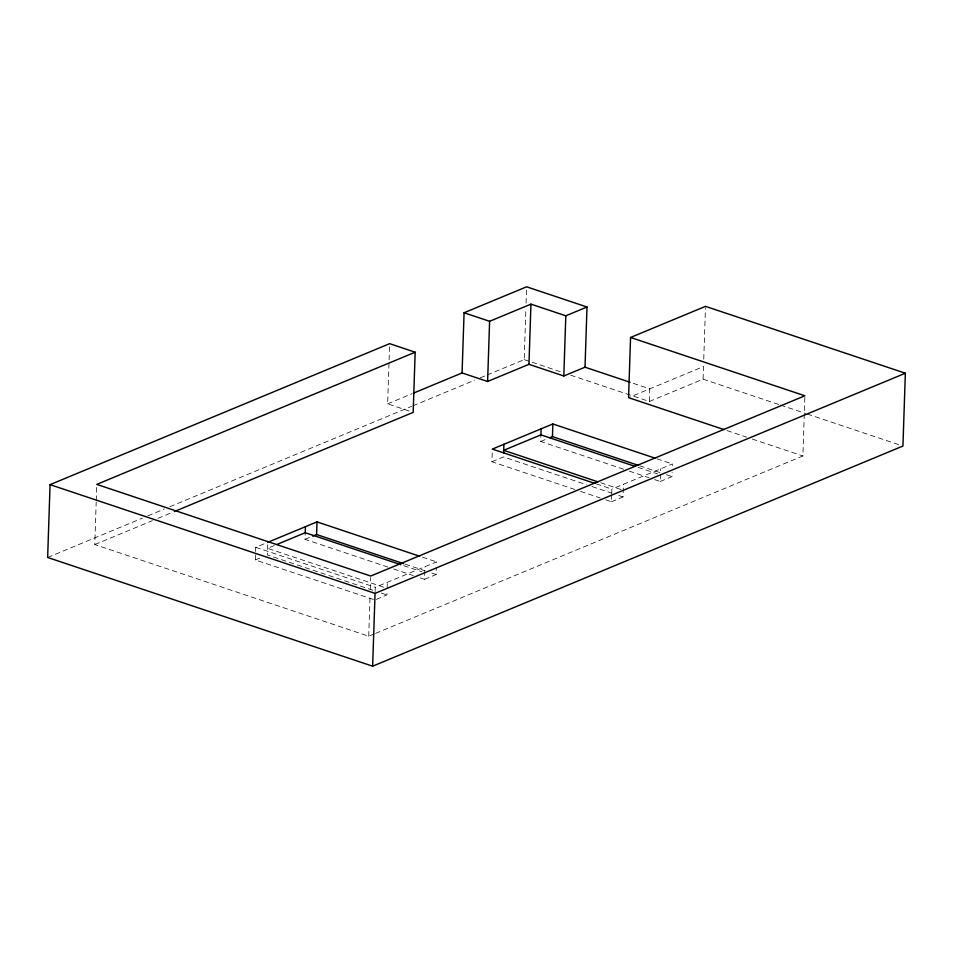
<?xml version="1.0" encoding="UTF-8"?>
<svg xmlns="http://www.w3.org/2000/svg" width="953" height="953" viewBox="0 0 953 953"><rect width="100%" height="100%" fill="white"/><g stroke="black" fill="none" stroke-linecap="round" stroke-linejoin="round"><path stroke-width="0.71" stroke-dasharray="4.76 3.57" d="M374.207 633.948L368.716 636.223L94.788 544.568L96.193 502.005M96.241 500.539L96.73 485.851M373.457 599.485L255.333 559.959L255.571 552.943M255.618 551.537L255.749 547.32L265.125 543.424M267.722 544.723L267.388 554.956L374.267 590.717M387.978 567.095L305.008 539.338L305.234 532.715M368.716 636.223L370.086 595.125M370.276 589.252L370.669 577.506M375.148 591.527L375.291 587.31L436.545 561.889L436.403 566.094M409.147 411.041L387.645 403.846L389.551 346.594M376.209 599.401L386.918 594.946L387.049 590.979M387.144 588.335L387.335 582.307M420.333 577.911L424.55 579.329L424.967 566.69M424.55 579.329L436.129 574.516L436.355 567.5M574.885 489.497L491.915 461.74L492.332 449.101M487.114 375.017L524.198 359.626L525.877 309.094M526.068 303.149L526.521 289.772M623.679 469.245L540.708 441.489L540.923 434.866M605.822 499.849L611.445 501.731L611.683 494.714M611.731 493.309L611.862 489.092L672.401 463.968L672.318 466.767M611.445 501.731L623.024 496.93L623.441 484.291M570.597 375.148L649.338 401.487L649.755 388.848L631.458 382.725M654.616 479.597L660.238 481.479L660.655 468.84M660.238 481.479L671.984 476.595L672.127 472.39M649.338 401.487L703.088 379.175L703.505 366.536L628.563 397.651M703.755 359.198L705.458 307.819M375.589 633.376L802.891 455.975L804.832 397.258M387.645 403.846L412.006 393.732M47.65 557.469L142.414 518.122M147.906 515.847L164.381 508.997M169.872 506.722L411.589 406.371M412.959 405.799L474.761 380.152M480.252 377.864L485.744 375.589M94.788 544.568L152.42 520.636M157.912 518.361L173.005 512.095M274.321 545.545L267.602 548.332L384.321 587.393M255.333 559.959L260.693 557.731M305.008 539.338L311.44 536.658M491.915 461.74L503.494 456.94L586.464 484.696M540.708 441.489L547.225 438.773M703.088 379.175L779.089 404.596M780.495 405.073L805.821 413.542M807.239 414.019L900.12 445.099M524.198 359.626L562.163 372.325M726.972 430.577L746.652 437.165M752.274 439.047L802.891 455.975M656.939 458.786L672.401 463.968M639.642 465.779L660.739 472.843M666.361 474.725L671.984 476.595M637.962 467.327L657.641 473.915M629.302 471.127L648.993 477.715M600.747 482.778L621.832 489.842M596.399 483.921L611.862 489.092M592.087 486.578L611.778 493.166M618.807 495.512L623.024 496.93M580.508 491.379L600.199 497.966M422.477 557.183L436.545 561.889M405.192 564.176L424.871 570.752M431.912 573.11L436.129 574.516M403.667 565.653L421.953 571.764M393.613 568.977L413.292 575.564M255.749 547.32L375.291 587.31M381.295 593.064L386.918 594.946"/><path stroke-width="1.43" d="M174.387 511.523L413.173 412.387L415.174 352.205L389.646 343.664L50.068 484.648L47.65 557.469L372.635 666.195L902.932 446.04L905.35 373.219L705.506 306.354L630.564 337.469L628.563 397.651L724.161 429.636M277.013 544.425L305.234 532.715L305.436 526.699M312.727 536.134L316.587 534.526L317.004 521.887L419.665 556.242M372.635 666.195L375.053 593.374L905.35 373.219M462.074 372.945L464.075 312.763L526.616 286.805L587 307.009L585.011 367.191L563.819 375.982L528.951 364.32L487.602 381.486L462.074 372.945L413.364 393.172M487.602 381.486L489.604 321.304L530.952 304.138L565.808 315.8L587 307.009M503.625 452.961L503.911 444.301M528.951 364.32L530.952 304.138M597.924 481.837L503.708 450.316L540.923 434.866L541.125 428.85M549.845 437.689L552.454 436.605L552.871 423.966L655.533 458.322M563.819 375.982L565.808 315.8M415.174 352.205L96.777 484.386L370.717 576.041L804.88 395.793L630.564 337.469M267.805 542.317L317.004 521.887M552.871 423.966L492.332 449.101L594.994 483.445M464.075 312.763L489.604 321.304M585.011 367.191L630.052 382.26M552.454 436.605L638.236 465.314M540.923 434.866L635.139 466.386M316.587 534.526L403.774 563.699M305.234 532.715L400.856 564.712M50.068 484.648L375.053 593.374"/></g></svg>
